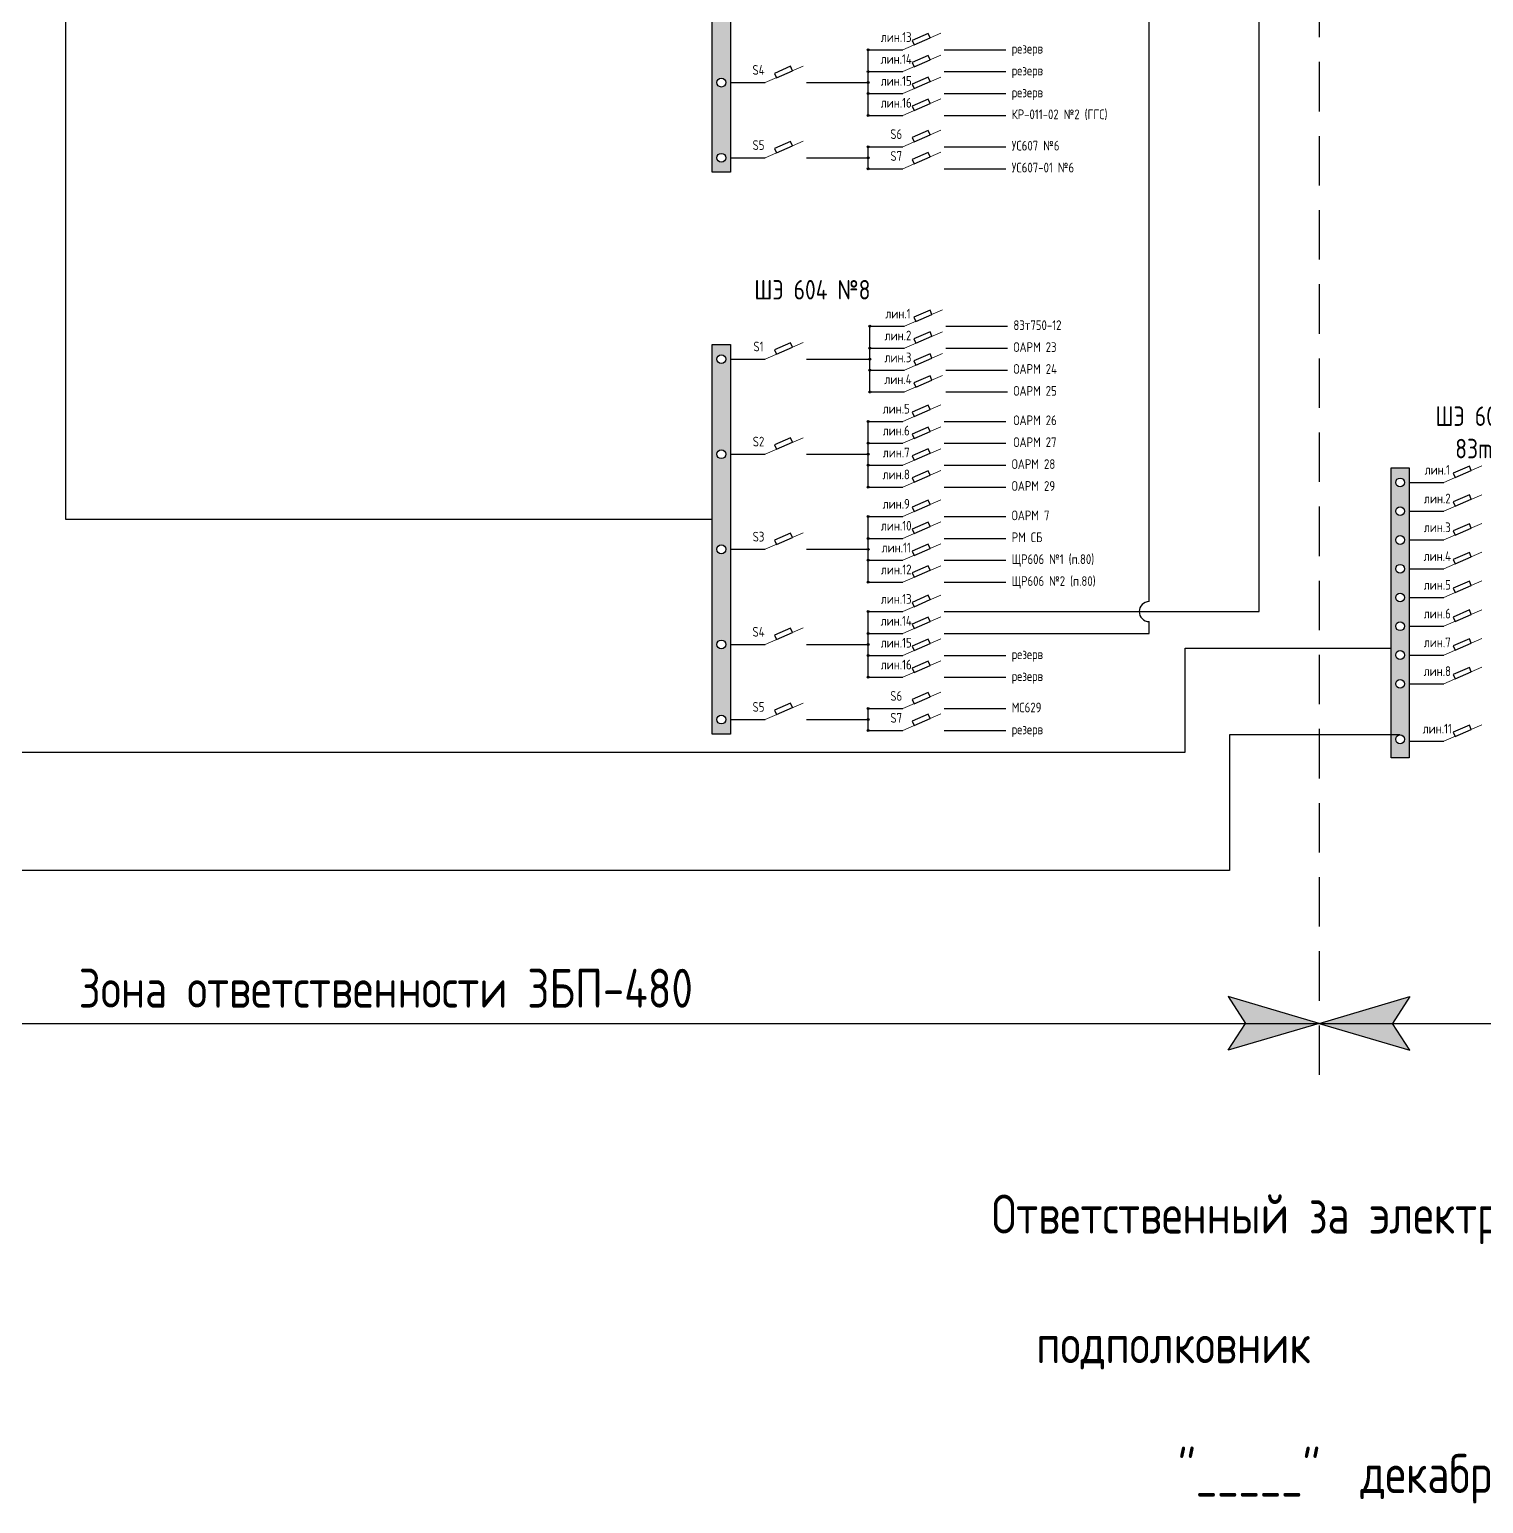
# Model space of a CAD drawing. Header units: millimetres. Extents: x 469 to 666, y 569 to 778.
# Drawn here: x 549.7 to 624.4, y 569.3 to 645.1 of the extents above; entities that cross this region are included whole.
import ezdxf

# ---------------------------------------------------------------- set-up
doc = ezdxf.new("R2010")
doc.units = ezdxf.units.MM
doc.header["$LTSCALE"] = 0.1
doc.linetypes.add('DASHEDX2', pattern=[38.1, 25.4, -12.7])

msp = doc.modelspace()

# ---------------------------------------------------------------- hatches: boundary and pattern name
h = msp.add_hatch(color=256)
h.paths.add_polyline_path([(585.696, 657.762), (584.765, 657.762), (584.765, 637.743), (585.696, 637.743)])
h.paths.add_polyline_path([(585.004, 647.24, -1), (585.457, 647.24, -1)], flags=16)
h.paths.add_polyline_path([(585.457, 642.351, -1), (585.004, 642.351, -1)], flags=16)
h.paths.add_polyline_path([(585.004, 652.128, -1), (585.457, 652.128, -1)], flags=16)
h.paths.add_polyline_path([(585.457, 638.488, -1), (585.004, 638.488, -1)], flags=16)
h.paths.add_polyline_path([(585.004, 657.017, -1), (585.457, 657.017, -1)], flags=16)
h = msp.add_hatch(color=256)
h.paths.add_polyline_path([(592.825, 644.039), (592.775, 644.039), (592.775, 643.989, 0.414214)], flags=17)
h.paths.add_polyline_path([(592.724, 644.039, 0.414214), (592.775, 643.989), (592.775, 644.039), (592.825, 644.039, 1)])
h = msp.add_hatch(color=256)
h.paths.add_polyline_path([(592.825, 642.914), (592.775, 642.914), (592.775, 642.863, 0.414214)], flags=17)
h.paths.add_polyline_path([(592.724, 642.914, 0.414214), (592.775, 642.863), (592.775, 642.914), (592.825, 642.914, 1)])
h = msp.add_hatch(color=256)
h.paths.add_polyline_path([(592.825, 642.351), (592.775, 642.351), (592.775, 642.301, 0.414214)], flags=17)
h.paths.add_polyline_path([(592.724, 642.351, 0.414214), (592.775, 642.301), (592.775, 642.351), (592.825, 642.351, 1)])
h = msp.add_hatch(color=256)
h.paths.add_polyline_path([(592.825, 641.788), (592.775, 641.788), (592.775, 641.738, 0.414214)], flags=17)
h.paths.add_polyline_path([(592.724, 641.788, 0.414214), (592.775, 641.738), (592.775, 641.788), (592.825, 641.788, 1)])
h = msp.add_hatch(color=256)
h.paths.add_polyline_path([(592.825, 640.663), (592.775, 640.663), (592.775, 640.612, 0.414214)], flags=17)
h.paths.add_polyline_path([(592.724, 640.663, 0.414214), (592.775, 640.612), (592.775, 640.663), (592.825, 640.663, 1)])
h = msp.add_hatch(color=256)
h.paths.add_polyline_path([(592.825, 639.051), (592.775, 639.051), (592.775, 639.001, 0.414214)], flags=17)
h.paths.add_polyline_path([(592.724, 639.051, 0.414214), (592.775, 639.001), (592.775, 639.051), (592.825, 639.051, 1)])
h = msp.add_hatch(color=256)
h.paths.add_polyline_path([(592.825, 638.488), (592.775, 638.488), (592.775, 638.438, 0.414214)], flags=17)
h.paths.add_polyline_path([(592.724, 638.488, 0.414214), (592.775, 638.438), (592.775, 638.488), (592.825, 638.488, 1)])
h = msp.add_hatch(color=256)
h.paths.add_polyline_path([(592.825, 637.926), (592.775, 637.926), (592.775, 637.875, 0.414214)], flags=17)
h.paths.add_polyline_path([(592.724, 637.926, 0.414214), (592.775, 637.875), (592.775, 637.926), (592.825, 637.926, 1)])
h = msp.add_hatch(color=256)
h.paths.add_polyline_path([(592.914, 629.824), (592.863, 629.824), (592.863, 629.773, 0.414214)], flags=17)
h.paths.add_polyline_path([(592.813, 629.824, 0.414214), (592.863, 629.773), (592.863, 629.824), (592.914, 629.824, 1)])
h = msp.add_hatch(color=256)
h.paths.add_polyline_path([(585.696, 628.88), (584.765, 628.88), (584.765, 608.861), (585.696, 608.861)])
h.paths.add_polyline_path([(585.004, 618.358, -1), (585.457, 618.358, -1)], flags=16)
h.paths.add_polyline_path([(585.457, 613.469, -1), (585.004, 613.469, -1)], flags=16)
h.paths.add_polyline_path([(585.004, 623.246, -1), (585.457, 623.246, -1)], flags=16)
h.paths.add_polyline_path([(585.457, 609.606, -1), (585.004, 609.606, -1)], flags=16)
h.paths.add_polyline_path([(585.004, 628.135, -1), (585.457, 628.135, -1)], flags=16)
h = msp.add_hatch(color=256)
h.paths.add_polyline_path([(592.914, 628.698), (592.863, 628.698), (592.863, 628.648, 0.414214)], flags=17)
h.paths.add_polyline_path([(592.813, 628.698, 0.414214), (592.863, 628.648), (592.863, 628.698), (592.914, 628.698, 1)])
h = msp.add_hatch(color=256)
h.paths.add_polyline_path([(592.914, 628.135), (592.863, 628.135), (592.863, 628.085, 0.414214)], flags=17)
h.paths.add_polyline_path([(592.813, 628.135, 0.414214), (592.863, 628.085), (592.863, 628.135), (592.914, 628.135, 1)])
h = msp.add_hatch(color=256)
h.paths.add_polyline_path([(592.914, 627.572), (592.863, 627.572), (592.863, 627.522, 0.414214)], flags=17)
h.paths.add_polyline_path([(592.813, 627.572, 0.414214), (592.863, 627.522), (592.863, 627.572), (592.914, 627.572, 1)])
h = msp.add_hatch(color=256)
h.paths.add_polyline_path([(592.914, 626.447), (592.863, 626.447), (592.863, 626.396, 0.414214)], flags=17)
h.paths.add_polyline_path([(592.813, 626.447, 0.414214), (592.863, 626.396), (592.863, 626.447), (592.914, 626.447, 1)])
h = msp.add_hatch(color=256)
h.paths.add_polyline_path([(592.825, 624.935), (592.775, 624.935), (592.775, 624.885, 0.414214)], flags=17)
h.paths.add_polyline_path([(592.724, 624.935, 0.414214), (592.775, 624.885), (592.775, 624.935), (592.825, 624.935, 1)])
h = msp.add_hatch(color=256)
h.paths.add_polyline_path([(592.825, 623.809), (592.775, 623.809), (592.775, 623.759, 0.414214)], flags=17)
h.paths.add_polyline_path([(592.724, 623.809, 0.414214), (592.775, 623.759), (592.775, 623.809), (592.825, 623.809, 1)])
h = msp.add_hatch(color=256)
h.paths.add_polyline_path([(592.825, 623.246), (592.775, 623.246), (592.775, 623.196, 0.414214)], flags=17)
h.paths.add_polyline_path([(592.724, 623.246, 0.414214), (592.775, 623.196), (592.775, 623.246), (592.825, 623.246, 1)])
h = msp.add_hatch(color=256)
h.paths.add_polyline_path([(592.825, 622.684), (592.775, 622.684), (592.775, 622.633, 0.414214)], flags=17)
h.paths.add_polyline_path([(592.724, 622.684, 0.414214), (592.775, 622.633), (592.775, 622.684), (592.825, 622.684, 1)])
h = msp.add_hatch(color=256)
h.paths.add_polyline_path([(620.59, 622.542), (619.659, 622.542), (619.659, 607.642), (620.59, 607.642)])
h.paths.add_polyline_path([(620.351, 612.924, -1), (619.898, 612.924, -1)], flags=16)
h.paths.add_polyline_path([(619.898, 614.403, -1), (620.351, 614.403, -1)], flags=16)
h.paths.add_polyline_path([(620.351, 611.445, -1), (619.898, 611.445, -1)], flags=16)
h.paths.add_polyline_path([(619.898, 615.882, -1), (620.351, 615.882, -1)], flags=16)
h.paths.add_polyline_path([(619.898, 617.36, -1), (620.351, 617.36, -1)], flags=16)
h.paths.add_polyline_path([(620.351, 608.592, -1), (619.898, 608.592, -1)], flags=16)
h.paths.add_polyline_path([(619.898, 618.839, -1), (620.351, 618.839, -1)], flags=16)
h.paths.add_polyline_path([(619.898, 620.318, -1), (620.351, 620.318, -1)], flags=16)
h.paths.add_polyline_path([(619.898, 621.797, -1), (620.351, 621.797, -1)], flags=16)
h = msp.add_hatch(color=256)
h.paths.add_polyline_path([(592.825, 621.558), (592.775, 621.558), (592.775, 621.508, 0.414214)], flags=17)
h.paths.add_polyline_path([(592.724, 621.558, 0.414214), (592.775, 621.508), (592.775, 621.558), (592.825, 621.558, 1)])
h = msp.add_hatch(color=256)
h.paths.add_polyline_path([(592.825, 620.046), (592.775, 620.046), (592.775, 619.996, 0.414214)], flags=17)
h.paths.add_polyline_path([(592.724, 620.046, 0.414214), (592.775, 619.996), (592.775, 620.046), (592.825, 620.046, 1)])
h = msp.add_hatch(color=256)
h.paths.add_polyline_path([(592.825, 618.921), (592.775, 618.921), (592.775, 618.87, 0.414214)], flags=17)
h.paths.add_polyline_path([(592.724, 618.921, 0.414214), (592.775, 618.87), (592.775, 618.921), (592.825, 618.921, 1)])
h = msp.add_hatch(color=256)
h.paths.add_polyline_path([(592.825, 618.358), (592.775, 618.358), (592.775, 618.307, 0.414214)], flags=17)
h.paths.add_polyline_path([(592.724, 618.358, 0.414214), (592.775, 618.307), (592.775, 618.358), (592.825, 618.358, 1)])
h = msp.add_hatch(color=256)
h.paths.add_polyline_path([(592.825, 617.795), (592.775, 617.795), (592.775, 617.745, 0.414214)], flags=17)
h.paths.add_polyline_path([(592.724, 617.795, 0.414214), (592.775, 617.745), (592.775, 617.795), (592.825, 617.795, 1)])
h = msp.add_hatch(color=256)
h.paths.add_polyline_path([(592.825, 616.669), (592.775, 616.669), (592.775, 616.619, 0.414214)], flags=17)
h.paths.add_polyline_path([(592.724, 616.669, 0.414214), (592.775, 616.619), (592.775, 616.669), (592.825, 616.669, 1)])
h = msp.add_hatch(color=256)
h.paths.add_polyline_path([(592.825, 615.157), (592.775, 615.157), (592.775, 615.107, 0.414214)], flags=17)
h.paths.add_polyline_path([(592.724, 615.157, 0.414214), (592.775, 615.107), (592.775, 615.157), (592.825, 615.157, 1)])
h = msp.add_hatch(color=256)
h.paths.add_polyline_path([(592.825, 614.032), (592.775, 614.032), (592.775, 613.982, 0.414214)], flags=17)
h.paths.add_polyline_path([(592.724, 614.032, 0.414214), (592.775, 613.982), (592.775, 614.032), (592.825, 614.032, 1)])
h = msp.add_hatch(color=256)
h.paths.add_polyline_path([(592.825, 613.469), (592.775, 613.469), (592.775, 613.419, 0.414214)], flags=17)
h.paths.add_polyline_path([(592.724, 613.469, 0.414214), (592.775, 613.419), (592.775, 613.469), (592.825, 613.469, 1)])
h = msp.add_hatch(color=256)
h.paths.add_polyline_path([(592.825, 612.906), (592.775, 612.906), (592.775, 612.856, 0.414214)], flags=17)
h.paths.add_polyline_path([(592.724, 612.906, 0.414214), (592.775, 612.856), (592.775, 612.906), (592.825, 612.906, 1)])
h = msp.add_hatch(color=256)
h.paths.add_polyline_path([(592.825, 611.781), (592.775, 611.781), (592.775, 611.73, 0.414214)], flags=17)
h.paths.add_polyline_path([(592.724, 611.781, 0.414214), (592.775, 611.73), (592.775, 611.781), (592.825, 611.781, 1)])
h = msp.add_hatch(color=256)
h.paths.add_polyline_path([(592.825, 610.169), (592.775, 610.169), (592.775, 610.119, 0.414214)], flags=17)
h.paths.add_polyline_path([(592.724, 610.169, 0.414214), (592.775, 610.119), (592.775, 610.169), (592.825, 610.169, 1)])
h = msp.add_hatch(color=256)
h.paths.add_polyline_path([(592.825, 609.606), (592.775, 609.606), (592.775, 609.556, 0.414214)], flags=17)
h.paths.add_polyline_path([(592.724, 609.606, 0.414214), (592.775, 609.556), (592.775, 609.606), (592.825, 609.606, 1)])
h = msp.add_hatch(color=256)
h.paths.add_polyline_path([(592.825, 609.044), (592.775, 609.044), (592.775, 608.993, 0.414214)], flags=17)
h.paths.add_polyline_path([(592.724, 609.044, 0.414214), (592.775, 608.993), (592.775, 609.044), (592.825, 609.044, 1)])
h = msp.add_hatch(color=256)
h.paths.add_polyline_path([(516.631, 595.365), (517.534, 593.988), (521.307, 593.988)])
h.paths.add_polyline_path([(521.307, 593.988), (517.534, 593.988), (516.631, 592.611)])
h.paths.add_polyline_path([(525.982, 595.365), (521.307, 593.988), (525.079, 593.988)])
h.paths.add_polyline_path([(525.079, 593.988), (521.307, 593.988), (525.982, 592.611)])
h.paths.add_polyline_path([(611.28, 595.365), (612.183, 593.988), (615.955, 593.988)])
h.paths.add_polyline_path([(615.955, 593.988), (612.183, 593.988), (611.28, 592.611)])
h.paths.add_polyline_path([(619.728, 593.988), (615.955, 593.988), (620.631, 592.611)])
h.paths.add_polyline_path([(620.631, 595.365), (615.955, 593.988), (619.728, 593.988)])

# ---------------------------------------------------------------- linework, layer by layer
for p, q in [((551.511, 669.577), (551.511, 619.916)), ((607.22, 615.668), (607.22, 653.931)), ((612.879, 615.157), (612.879, 652.755)), ((592.775, 644.039), (594.559, 644.039)), ((592.775, 640.663), (592.775, 644.039)), ((596.685, 644.039), (599.854, 644.039)), ((592.775, 642.914), (594.559, 642.914)), ((596.685, 642.914), (599.854, 642.914)), ((585.696, 642.351), (587.48, 642.351)), ((589.606, 642.351), (592.775, 642.351)), ((592.775, 641.788), (594.559, 641.788)), ((596.685, 641.788), (599.854, 641.788)), ((592.775, 640.663), (594.559, 640.663)), ((596.685, 640.663), (599.854, 640.663)), ((592.775, 639.051), (594.559, 639.051)), ((592.775, 637.926), (592.775, 639.051)), ((596.685, 639.051), (599.854, 639.051)), ((585.696, 638.488), (587.48, 638.488)), ((589.606, 638.488), (592.775, 638.488)), ((592.775, 637.926), (594.559, 637.926)), ((596.685, 637.926), (599.854, 637.926)), ((592.863, 629.824), (594.648, 629.824)), ((592.863, 626.447), (592.863, 629.824)), ((596.774, 629.824), (599.942, 629.824)), ((592.863, 628.698), (594.648, 628.698)), ((596.774, 628.698), (599.942, 628.698)), ((585.696, 628.135), (587.48, 628.135)), ((589.606, 628.135), (592.863, 628.135)), ((592.863, 627.572), (594.648, 627.572)), ((596.774, 627.572), (599.942, 627.572)), ((592.863, 626.447), (594.648, 626.447)), ((596.774, 626.447), (599.942, 626.447)), ((592.775, 624.935), (594.559, 624.935)), ((592.775, 621.558), (592.775, 624.935)), ((596.685, 624.935), (599.854, 624.935)), ((592.775, 623.809), (594.559, 623.809)), ((596.685, 623.809), (599.854, 623.809)), ((585.696, 623.246), (587.48, 623.246)), ((589.606, 623.246), (592.775, 623.246)), ((592.775, 622.684), (594.559, 622.684)), ((596.685, 622.684), (599.854, 622.684)), ((592.775, 621.558), (594.559, 621.558)), ((596.685, 621.558), (599.854, 621.558)), ((620.59, 621.797), (622.374, 621.797)), ((551.511, 619.916), (584.765, 619.916)), ((592.775, 620.046), (594.559, 620.046)), ((592.775, 616.669), (592.775, 620.046)), ((596.685, 620.046), (599.854, 620.046)), ((620.59, 620.318), (622.374, 620.318)), ((585.696, 618.358), (587.48, 618.358)), ((589.606, 618.358), (592.775, 618.358)), ((592.775, 618.921), (594.559, 618.921)), ((596.685, 618.921), (599.854, 618.921)), ((620.59, 618.839), (622.374, 618.839)), ((592.775, 617.795), (594.559, 617.795)), ((596.685, 617.795), (599.854, 617.795)), ((620.59, 617.36), (622.374, 617.36)), ((592.775, 616.669), (594.559, 616.669)), ((596.685, 616.669), (599.854, 616.669)), ((620.59, 615.882), (622.374, 615.882)), ((592.775, 615.157), (594.559, 615.157)), ((592.775, 611.781), (592.775, 615.157)), ((596.685, 615.157), (599.854, 615.157)), ((599.854, 615.157), (612.879, 615.157)), ((607.22, 614.032), (607.22, 614.647)), ((592.775, 614.032), (594.559, 614.032)), ((596.685, 614.032), (599.854, 614.032)), ((599.854, 614.032), (607.22, 614.032)), ((620.59, 614.403), (622.374, 614.403)), ((585.696, 613.469), (587.48, 613.469)), ((589.606, 613.469), (592.775, 613.469)), ((609.072, 607.936), (609.072, 613.275)), ((609.072, 613.275), (619.659, 613.275)), ((592.775, 612.906), (594.559, 612.906)), ((596.685, 612.906), (599.854, 612.906)), ((620.59, 612.924), (622.374, 612.924)), ((592.775, 611.781), (594.559, 611.781)), ((596.685, 611.781), (599.854, 611.781)), ((620.59, 611.445), (622.374, 611.445)), ((592.775, 610.169), (594.559, 610.169)), ((592.775, 609.044), (592.775, 610.169)), ((596.685, 610.169), (599.854, 610.169)), ((585.696, 609.606), (587.48, 609.606)), ((589.606, 609.606), (592.775, 609.606)), ((592.775, 609.044), (594.559, 609.044)), ((596.685, 609.044), (599.854, 609.044)), ((618.148, 608.818), (611.349, 608.818)), ((611.349, 608.818), (611.349, 601.846)), ((620.112, 608.818), (618.148, 608.818)), ((531.603, 607.936), (609.072, 607.936)), ((620.59, 608.488), (622.374, 608.488)), ((611.349, 601.846), (523.212, 601.846)), ((615.955, 593.988), (611.28, 595.365)), ((611.28, 595.365), (612.183, 593.988)), ((615.955, 593.988), (620.631, 595.365)), ((620.631, 595.365), (619.728, 593.988)), ((477.068, 593.988), (659.951, 593.988)), ((615.955, 593.988), (611.28, 592.611)), ((611.28, 592.611), (612.183, 593.988)), ((615.955, 593.988), (620.631, 592.611)), ((620.631, 592.611), (619.728, 593.988))]:
    msp.add_line(p, q)
at = {"linetype": 'DASHEDX2'}
msp.add_line((615.955, 651.034), (615.955, 590.136), dxfattribs=at)
at = {"lineweight": 15}
for p, q in [((594.559, 644.039), (596.508, 644.889)), ((594.559, 642.914), (596.508, 643.763)), ((587.48, 642.351), (589.429, 643.2)), ((594.559, 641.788), (596.508, 642.637)), ((594.559, 640.663), (596.508, 641.512)), ((594.559, 639.051), (596.508, 639.9)), ((587.48, 638.488), (589.429, 639.338)), ((594.559, 637.926), (596.508, 638.775)), ((594.648, 629.824), (596.597, 630.673)), ((587.48, 628.135), (589.429, 628.984)), ((594.648, 628.698), (596.597, 629.547)), ((594.648, 627.572), (596.597, 628.421)), ((594.648, 626.447), (596.597, 627.296)), ((594.559, 624.935), (596.508, 625.784)), ((594.559, 623.809), (596.508, 624.658)), ((587.48, 623.246), (589.429, 624.096)), ((594.559, 622.684), (596.508, 623.533)), ((594.559, 621.558), (596.508, 622.407)), ((622.374, 621.797), (624.324, 622.646)), ((594.559, 620.046), (596.508, 620.895)), ((622.374, 620.318), (624.324, 621.167)), ((587.48, 618.358), (589.429, 619.207)), ((594.559, 618.921), (596.508, 619.77)), ((622.374, 618.839), (624.324, 619.688)), ((594.559, 617.795), (596.508, 618.644)), ((622.374, 617.36), (624.324, 618.21)), ((594.559, 616.669), (596.508, 617.518)), ((622.374, 615.882), (624.324, 616.731)), ((594.559, 615.157), (596.508, 616.007)), ((594.559, 614.032), (596.508, 614.881)), ((622.374, 614.403), (624.324, 615.252)), ((587.48, 613.469), (589.429, 614.318)), ((594.559, 612.906), (596.508, 613.755)), ((622.374, 612.924), (624.324, 613.773)), ((594.559, 611.781), (596.508, 612.63)), ((622.374, 611.445), (624.324, 612.295)), ((594.559, 610.169), (596.508, 611.018)), ((587.48, 609.606), (589.429, 610.456)), ((594.559, 609.044), (596.508, 609.893)), ((622.374, 608.488), (624.324, 609.337))]:
    msp.add_line(p, q, dxfattribs=at)
for points in [[(584.765, 657.762), (585.696, 657.762), (585.696, 637.743), (584.765, 637.743)], [(595.138, 644.292), (595.967, 644.653), (595.87, 644.876), (595.041, 644.515)], [(595.138, 643.166), (595.967, 643.527), (595.87, 643.75), (595.041, 643.389)], [(588.059, 642.603), (588.888, 642.964), (588.791, 643.188), (587.962, 642.826)], [(595.138, 642.04), (595.967, 642.402), (595.87, 642.625), (595.041, 642.264)], [(595.138, 640.915), (595.967, 641.276), (595.87, 641.499), (595.041, 641.138)], [(595.138, 639.303), (595.967, 639.665), (595.87, 639.888), (595.041, 639.527)], [(588.059, 638.741), (588.888, 639.102), (588.791, 639.325), (587.962, 638.964)], [(595.138, 638.178), (595.967, 638.539), (595.87, 638.762), (595.041, 638.401)], [(595.227, 630.076), (596.056, 630.437), (595.959, 630.66), (595.13, 630.299)], [(588.059, 628.387), (588.888, 628.749), (588.791, 628.972), (587.962, 628.611)], [(595.227, 628.95), (596.056, 629.311), (595.959, 629.535), (595.13, 629.173)], [(584.765, 628.88), (585.696, 628.88), (585.696, 608.861), (584.765, 608.861)], [(595.227, 627.824), (596.056, 628.186), (595.959, 628.409), (595.13, 628.048)], [(595.227, 626.699), (596.056, 627.06), (595.959, 627.283), (595.13, 626.922)], [(595.138, 625.187), (595.967, 625.548), (595.87, 625.772), (595.041, 625.41)], [(595.138, 624.061), (595.967, 624.423), (595.87, 624.646), (595.041, 624.285)], [(588.059, 623.499), (588.888, 623.86), (588.791, 624.083), (587.962, 623.722)], [(595.138, 622.936), (595.967, 623.297), (595.87, 623.52), (595.041, 623.159)], [(595.138, 621.81), (595.967, 622.171), (595.87, 622.395), (595.041, 622.033)], [(619.659, 622.542), (620.59, 622.542), (620.59, 607.642), (619.659, 607.642)], [(622.953, 622.049), (623.783, 622.41), (623.685, 622.633), (622.856, 622.272)], [(595.138, 620.298), (595.967, 620.66), (595.87, 620.883), (595.041, 620.522)], [(622.953, 620.57), (623.783, 620.931), (623.685, 621.155), (622.856, 620.793)], [(588.059, 618.61), (588.888, 618.971), (588.791, 619.194), (587.962, 618.833)], [(595.138, 619.173), (595.967, 619.534), (595.87, 619.757), (595.041, 619.396)], [(622.953, 619.091), (623.783, 619.453), (623.685, 619.676), (622.856, 619.315)], [(595.138, 618.047), (595.967, 618.408), (595.87, 618.632), (595.041, 618.27)], [(622.953, 617.613), (623.783, 617.974), (623.685, 618.197), (622.856, 617.836)], [(595.138, 616.921), (595.967, 617.283), (595.87, 617.506), (595.041, 617.145)], [(622.953, 616.134), (623.783, 616.495), (623.685, 616.718), (622.856, 616.357)], [(595.138, 615.41), (595.967, 615.771), (595.87, 615.994), (595.041, 615.633)], [(595.138, 614.284), (595.967, 614.645), (595.87, 614.869), (595.041, 614.507)], [(622.953, 614.655), (623.783, 615.016), (623.685, 615.24), (622.856, 614.878)], [(588.059, 613.721), (588.888, 614.082), (588.791, 614.306), (587.962, 613.944)], [(595.138, 613.158), (595.967, 613.52), (595.87, 613.743), (595.041, 613.382)], [(622.953, 613.176), (623.783, 613.538), (623.685, 613.761), (622.856, 613.4)], [(595.138, 612.033), (595.967, 612.394), (595.87, 612.617), (595.041, 612.256)], [(622.953, 611.698), (623.783, 612.059), (623.685, 612.282), (622.856, 611.921)], [(595.138, 610.421), (595.967, 610.783), (595.87, 611.006), (595.041, 610.645)], [(588.059, 609.859), (588.888, 610.22), (588.791, 610.443), (587.962, 610.082)], [(595.138, 609.296), (595.967, 609.657), (595.87, 609.88), (595.041, 609.519)], [(622.953, 608.74), (623.783, 609.101), (623.685, 609.325), (622.856, 608.963)]]:
    msp.add_lwpolyline(points, close=True)
for centre, radius in [((592.775, 644.039), 0.0503), ((592.775, 642.914), 0.0503), ((585.23, 642.351), 0.226), ((592.775, 642.351), 0.0503), ((592.775, 641.788), 0.0503), ((592.775, 640.663), 0.0503), ((592.775, 639.051), 0.0503), ((585.23, 638.488), 0.226), ((592.775, 638.488), 0.0503), ((592.775, 637.926), 0.0503), ((592.863, 629.824), 0.0503), ((585.23, 628.135), 0.226), ((592.863, 628.698), 0.0503), ((592.863, 628.135), 0.0503), ((592.863, 627.572), 0.0503), ((592.863, 626.447), 0.0503), ((592.775, 624.935), 0.0503), ((592.775, 623.809), 0.0503), ((585.23, 623.246), 0.226), ((592.775, 623.246), 0.0503), ((592.775, 622.684), 0.0503), ((592.775, 621.558), 0.0503), ((620.124, 621.797), 0.226), ((592.775, 620.046), 0.0503), ((620.124, 620.318), 0.226), ((585.23, 618.358), 0.226), ((592.775, 618.921), 0.0503), ((592.775, 618.358), 0.0503), ((620.124, 618.839), 0.226), ((592.775, 617.795), 0.0503), ((620.124, 617.36), 0.226), ((592.775, 616.669), 0.0503), ((620.124, 615.882), 0.226), ((592.775, 615.157), 0.0503), ((620.124, 614.403), 0.226), ((592.775, 614.032), 0.0503), ((585.23, 613.469), 0.226), ((592.775, 613.469), 0.0503), ((620.124, 612.924), 0.226), ((592.775, 612.906), 0.0503), ((592.775, 611.781), 0.0503), ((620.124, 611.445), 0.226), ((592.775, 610.169), 0.0503), ((585.23, 609.606), 0.226), ((592.775, 609.606), 0.0503), ((592.775, 609.044), 0.0503), ((620.124, 608.592), 0.226)]:
    msp.add_circle(centre, radius)
msp.add_arc((607.22, 615.157), 0.511, 90, 270)

# ---------------------------------------------------------------- texts
for s, insert, char_height, width, attachment_point in [('{\\fGOST|b0|i0|c204|p34;лин.13}', (594.22, 644.69), 0.5, 8.14451, 5), ('{\\fGOST|b0|i0|c204|p34;резерв}', (600.155, 644.347), 0.5, 8.14451, 1), ('{\\fGOST|b0|i0|c204|p34;лин.14}', (594.22, 643.565), 0.5, 8.14451, 5), ('{\\fGOST|b0|i0|c204|p34;S4}', (587.141, 643.002), 0.5, 8.14451, 5), ('{\\fGOST|b0|i0|c204|p34;лин.15}', (594.22, 642.439), 0.5, 8.14451, 5), ('{\\fGOST|b0|i0|c204|p34;резерв}', (600.155, 643.221), 0.5, 8.14451, 1), ('{\\fGOST|b0|i0|c204|p34;резерв}', (600.155, 642.095), 0.5, 8.14451, 1), ('{\\fGOST|b0|i0|c204|p34;лин.16}', (594.22, 641.314), 0.5, 8.14451, 5), ('{\\fGOST|b0|i0|c204|p34;КР-011-02 №2 (ГГС)}', (600.155, 640.97), 0.5, 8.14451, 1), ('{\\fGOST|b0|i0|c0|p34;S6}', (594.22, 639.702), 0.5, 8.14451, 5), ('{\\fGOST|b0|i0|c204|p34;S5}', (587.141, 639.139), 0.5, 8.14451, 5), ('{\\fGOST|b0|i0|c0|p34;S7}', (594.22, 638.577), 0.5, 8.14451, 5), ('{\\fGOST|b0|i0|c204|p34;УС607 №6}', (600.155, 639.359), 0.5, 8.14451, 1), ('{\\fGOST|b0|i0|c204|p34;УС607-01 №6}', (600.155, 638.233), 0.5, 8.14451, 1), ('{\\fGOST|b0|i0|c204|p34;ШЭ 604 №8}', (589.911, 631.703), 1, 9.68531, 5), ('{\\fGOST|b0|i0|c204|p34;лин.1}', (594.309, 630.475), 0.5, 8.14451, 5), ('{\\fGOST|b0|i0|c204|p34;83т750-12}', (600.244, 630.131), 0.5, 8.14451, 1), ('{\\fGOST|b0|i0|c204|p34;S1}', (587.141, 628.786), 0.5, 8.14451, 5), ('{\\fGOST|b0|i0|c204|p34;лин.2}', (594.309, 629.349), 0.5, 8.14451, 5), ('{\\fGOST|b0|i0|c204|p34;ОАРМ 23}', (600.244, 629.005), 0.5, 8.14451, 1), ('{\\fGOST|b0|i0|c204|p34;лин.3}', (594.309, 628.223), 0.5, 8.14451, 5), ('{\\fGOST|b0|i0|c204|p34;ОАРМ 24}', (600.244, 627.88), 0.5, 8.14451, 1), ('{\\fGOST|b0|i0|c204|p34;лин.4}', (594.309, 627.098), 0.5, 8.14451, 5), ('{\\fGOST|b0|i0|c204|p34;ОАРМ 25}', (600.244, 626.754), 0.5, 8.14451, 1), ('{\\fGOST|b0|i0|c204|p34;лин.5}', (594.22, 625.586), 0.5, 8.14451, 5), ('{\\fGOST|b0|i0|c204|p34;ОАРМ 26}', (600.244, 625.242), 0.5, 8.14451, 1), ('{\\fGOST|b0|i0|c204|p34;ШЭ 603 №1\\P83m955}', (624.805, 624.37), 1, 9.68531, 5), ('{\\fGOST|b0|i0|c204|p34;лин.6}', (594.22, 624.46), 0.5, 8.14451, 5), ('{\\fGOST|b0|i0|c204|p34;S2}', (587.141, 623.897), 0.5, 8.14451, 5), ('{\\fGOST|b0|i0|c204|p34;ОАРМ 27}', (600.244, 624.117), 0.5, 8.14451, 1), ('{\\fGOST|b0|i0|c204|p34;лин.7}', (594.22, 623.335), 0.5, 8.14451, 5), ('{\\fGOST|b0|i0|c204|p34;ОАРМ 28}', (600.155, 622.991), 0.5, 8.14451, 1), ('{\\fGOST|b0|i0|c204|p34;лин.8}', (594.22, 622.209), 0.5, 8.14451, 5), ('{\\fGOST|b0|i0|c204|p34;лин.1}', (622.035, 622.448), 0.5, 8.14451, 5), ('{\\fGOST|b0|i0|c204|p34;ОАРМ 29}', (600.155, 621.865), 0.5, 8.14451, 1), ('{\\fGOST|b0|i0|c204|p34;лин.9}', (594.22, 620.697), 0.5, 8.14451, 5), ('{\\fGOST|b0|i0|c204|p34;лин.2}', (622.035, 620.969), 0.5, 8.14451, 5), ('{\\fGOST|b0|i0|c204|p34;ОАРМ 7}', (600.155, 620.353), 0.5, 8.14451, 1), ('{\\fGOST|b0|i0|c204|p34;S3}', (587.141, 619.009), 0.5, 8.14451, 5), ('{\\fGOST|b0|i0|c204|p34;лин.10}', (594.22, 619.572), 0.5, 8.14451, 5), ('{\\fGOST|b0|i0|c204|p34;РМ СБ}', (600.155, 619.228), 0.5, 8.14451, 1), ('{\\fGOST|b0|i0|c204|p34;лин.3}', (622.035, 619.49), 0.5, 8.14451, 5), ('{\\fGOST|b0|i0|c204|p34;лин.11}', (594.22, 618.446), 0.5, 8.14451, 5), ('{\\fGOST|b0|i0|c204|p34;ЩР606 №1 (п.80)}', (600.155, 618.102), 0.5, 8.14451, 1), ('{\\fGOST|b0|i0|c204|p34;лин.4}', (622.035, 618.011), 0.5, 8.14451, 5), ('{\\fGOST|b0|i0|c204|p34;лин.12}', (594.22, 617.32), 0.5, 8.14451, 5), ('{\\fGOST|b0|i0|c204|p34;ЩР606 №2 (п.80)}', (600.155, 616.977), 0.5, 8.14451, 1), ('{\\fGOST|b0|i0|c204|p34;лин.5}', (622.035, 616.533), 0.5, 8.14451, 5), ('{\\fGOST|b0|i0|c204|p34;лин.13}', (594.22, 615.808), 0.5, 8.14451, 5), ('{\\fGOST|b0|i0|c204|p34;лин.14}', (594.22, 614.683), 0.5, 8.14451, 5), ('{\\fGOST|b0|i0|c204|p34;лин.6}', (622.035, 615.054), 0.5, 8.14451, 5), ('{\\fGOST|b0|i0|c204|p34;S4}', (587.141, 614.12), 0.5, 8.14451, 5), ('{\\fGOST|b0|i0|c204|p34;лин.15}', (594.22, 613.557), 0.5, 8.14451, 5), ('{\\fGOST|b0|i0|c204|p34;лин.7}', (622.035, 613.575), 0.5, 8.14451, 5), ('{\\fGOST|b0|i0|c204|p34;резерв}', (600.155, 613.214), 0.5, 8.14451, 1), ('{\\fGOST|b0|i0|c204|p34;лин.16}', (594.22, 612.432), 0.5, 8.14451, 5), ('{\\fGOST|b0|i0|c204|p34;лин.8}', (622.035, 612.096), 0.5, 8.14451, 5), ('{\\fGOST|b0|i0|c204|p34;резерв}', (600.155, 612.088), 0.5, 8.14451, 1), ('{\\fGOST|b0|i0|c0|p34;S6}', (594.22, 610.82), 0.5, 8.14451, 5), ('{\\fGOST|b0|i0|c204|p34;S5}', (587.141, 610.257), 0.5, 8.14451, 5), ('{\\fGOST|b0|i0|c204|p34;МС629}', (600.155, 610.477), 0.5, 8.14451, 1), ('{\\fGOST|b0|i0|c0|p34;S7}', (594.22, 609.695), 0.5, 8.14451, 5), ('{\\fGOST|b0|i0|c204|p34;резерв}', (600.155, 609.351), 0.5, 8.14451, 1), ('{\\fGOST|b0|i0|c204|p34;лин.11}', (622.035, 609.139), 0.5, 8.14451, 5), ('{\\fGOST|b0|i0|c204|p34;Зона ответственности 3БП-480}', (567.982, 595.795), 2, 51.91286, 5), ('{\\fGOST|b0|i0|c204|p34;Ответственный за электрохозяйство 1П-400\\P                                           \\Pподполковник              М.Никитин\\P\\P"_____"  декабря  2007г.  }', (621.31, 577.245), 2, 112.316, 5)]:
    msp.add_mtext(s, dxfattribs=dict(insert=insert, char_height=char_height, width=width, attachment_point=attachment_point))

doc.saveas('drawing.dxf')
